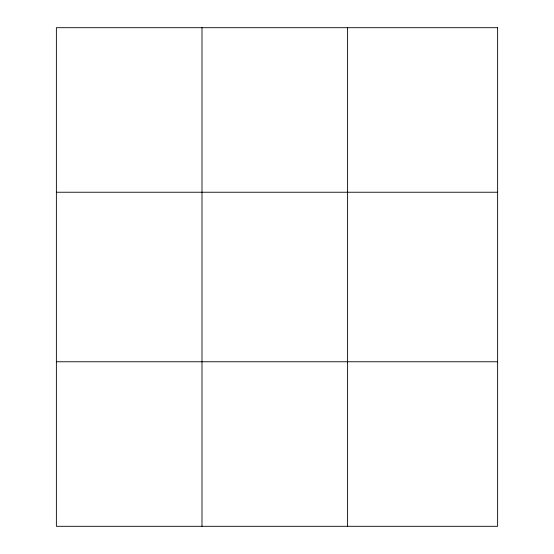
<?xml version="1.0" encoding="UTF-8"?>
<svg xmlns="http://www.w3.org/2000/svg" width="554" height="554" viewBox="0 0 554 554"><rect width="100%" height="100%" fill="white"/><g stroke="black" fill="none" stroke-linecap="round" stroke-linejoin="round"><path stroke-width="0.83" d="M201.988 526.3L201.988 27.7M347.6 526.3L347.6 27.7M56.376 192.238L497.624 192.238M56.376 361.762L497.624 361.762M497.624 27.7L497.624 526.3L56.376 526.3L56.376 27.7L497.624 27.7"/></g></svg>
